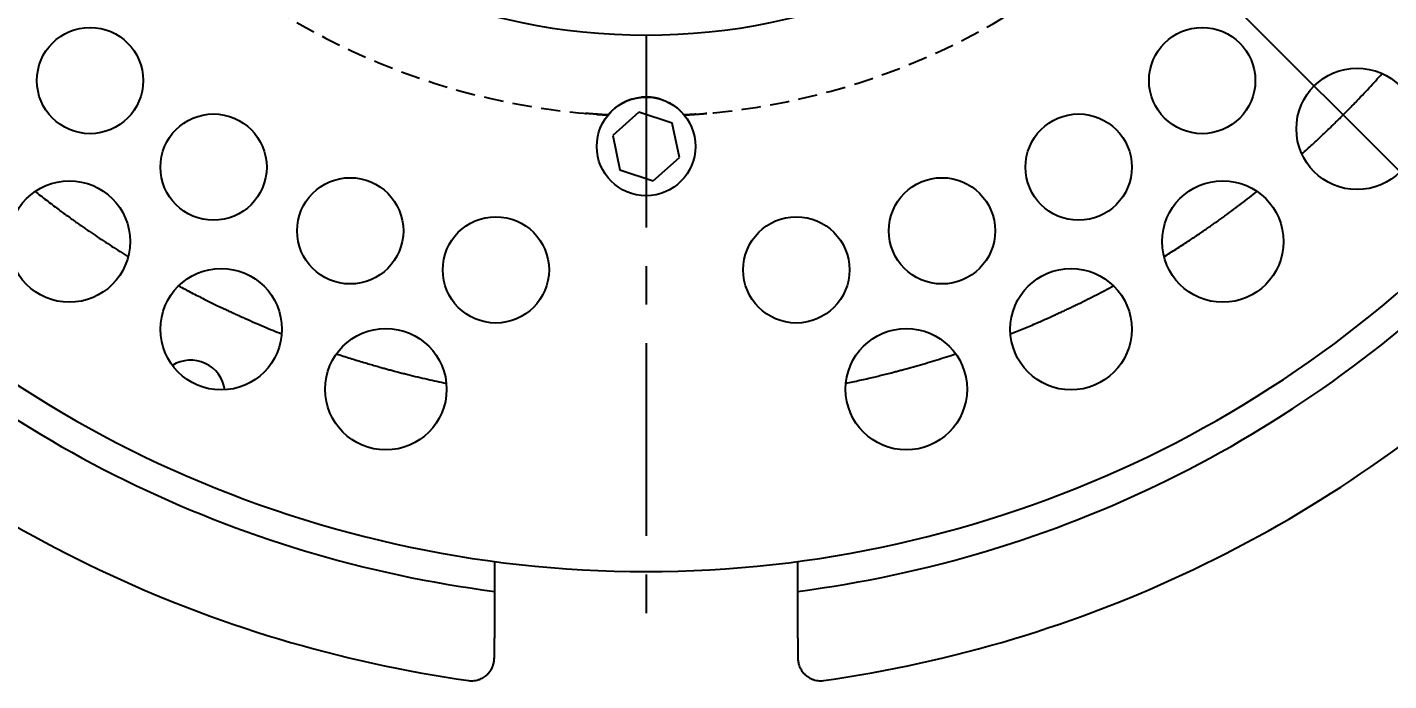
# Model space of a CAD drawing. Header units: millimetres. Extents: x 8 to 872, y 8 to 585.
# Drawn here: x 76.6 to 166.3, y 461.7 to 504.7 of the extents above; entities that cross this region are included whole.
import ezdxf

# ---------------------------------------------------------------- set-up
doc = ezdxf.new("R2010")
doc.units = ezdxf.units.MM
doc.linetypes.add('CENTERX2', pattern=[20.32, 12.7, -2.54, 2.54, -2.54])
doc.linetypes.add('HIDDEN', pattern=[1.905, 1.27, -0.635])
for name, color, linetype in [('CENTERLINE', 4, 'CENTERX2'), ('DIMENSIONS', 2, 'Continuous'), ('HIDDEN', 3, 'HIDDEN')]:
    doc.layers.add(name, color=color, linetype=linetype)
doc.layers.add('OUTLINE', color=7, linetype='Continuous', lineweight=25)
doc.styles.add('SLDTEXTSTYLE0', font='TXT', dxfattribs={"width": 0.75})
doc.dimstyles.new('SLDDIMSTYLE8', dxfattribs={"dimtxt": 3.5, "dimasz": 2, "dimexe": 0, "dimexo": 0.0625, "dimgap": 0.875, "dimtad": 1, "dimdec": 4, "dimzin": 12, "dimdsep": 46, "dimtxsty": 'SLDTEXTSTYLE0', "dimsah": 1, "dimcen": 0.09, "dimazin": 3, "dimtfac": 1, "dimtofl": 0, "dimtmove": 0, "dimatfit": 3, "dimfxl": 0, "dimfrac": 2, "dimtolj": 1, "dimtzin": 12, "dimarcsym": 0})

# ---------------------------------------------------------------- blocks, each defined once
blk = doc.blocks.new('_D_62')
at = {"layer": 'DIMENSIONS'}
for p, q in [((169.48, 544.855), (205.285, 544.855)), ((143.911, 518.303), (179.532, 482.682))]:
    blk.add_line(p, q, dxfattribs=at)
blk.add_arc((117.359, 544.855), 85.926, 315, 0, dxfattribs=at)
for points in [[(203.285, 544.855), (202.761, 542.861), (203.761, 542.849)], [(178.118, 484.096), (179.873, 485.178), (179.158, 485.876)]]:
    blk.add_solid(points, dxfattribs=at)
at = {"layer": 'DIMENSIONS', "char_height": 3.5, "attachment_point": 1, "rotation": 67.5, "style": 'SLDTEXTSTYLE0'}
for s, insert in [('Relief', (191.837, 511.917)), ('45°', (188.642, 504.203))]:
    blk.add_mtext(s, dxfattribs=dict(at, insert=insert))

msp = doc.modelspace()

# ---------------------------------------------------------------- linework, layer by layer
at = {"layer": 'CENTERLINE'}
msp.add_line((117.35918, 544.85491), (117.35918, 464.40584), dxfattribs=at)
at = {"layer": 'HIDDEN'}
for centre, start, end in [((117.35918, 544.8549), 228.1240003, 266.8759965), ((117.35919, 544.85489), 273.1239975, 311.8760016)]:
    msp.add_arc(centre, 45.99999, start, end, dxfattribs=at)
for points, knots in [([(114.85231, 498.92326), (114.93142, 499.013), (115.09019, 499.1931), (115.36456, 499.4283), (115.66239, 499.63506), (115.98392, 499.80669), (116.32363, 499.94237), (116.67434, 500.03899), (117.03134, 500.09458), (117.38947, 500.11098), (117.74513, 500.08858), (118.09353, 500.027), (118.43068, 499.92953), (118.75565, 499.7967), (119.06405, 499.62905), (119.35204, 499.42922), (119.62477, 499.19692), (119.78386, 499.01649), (119.86605, 498.92326)], [0, 0, 0, 0, 0.062644393, 0.125728252, 0.188862365, 0.252389643, 0.316339995, 0.380244682, 0.442662902, 0.505342941, 0.567810848, 0.629085116, 0.690436366, 0.751436801, 0.812761758, 0.874049403, 0.934923091, 1, 1, 1, 1]), ([(119.86605, 498.92326), (119.78791, 499.01198), (119.63084, 499.19029), (119.35931, 499.42392), (119.06361, 499.63034), (118.74322, 499.80255), (118.40357, 499.9394), (118.05437, 500.03668), (117.70073, 500.09294), (117.34805, 500.1109), (116.99933, 500.09129), (116.65934, 500.03441), (116.33185, 499.94415), (116.01528, 499.82064), (115.71377, 499.6643), (115.43102, 499.47751), (115.13427, 499.23826), (114.95588, 499.03897), (114.85231, 498.92326)], [0, 0, 0, 0, 0.06191043, 0.12443996, 0.18721551, 0.25064182, 0.31467444, 0.37879465, 0.44024673, 0.5020119, 0.56356277, 0.62297074, 0.68237273, 0.7413272, 0.80078528, 0.86004402, 0.91874772, 1, 1, 1, 1]), ([(114.54691, 498.94095), (114.70125, 498.93205), (115.02412, 498.91341), (114.48559, 498.94409), (114.2432, 498.96042), (113.97455, 498.97935), (113.76074, 498.99574), (113.5955, 499.00901), (113.46407, 499.02011), (113.40897, 499.02479), (113.3461, 499.03025), (113.41777, 499.02408), (113.47321, 499.01927), (113.6115, 499.00771), (113.77942, 498.99428), (113.99959, 498.97755), (114.25931, 498.95911), (114.44683, 498.94727), (114.54691, 498.94095)], [0, 0, 0, 0, 0.102208775, 0.213802244, 0.313818254, 0.400371353, 0.472436475, 0.529504701, 0.570478424, 0.594681808, 0.60220874, 0.611504894, 0.637676106, 0.680227014, 0.73834196, 0.811779141, 0.89954935, 1, 1, 1, 1]), ([(120.17146, 498.94095), (120.01711, 498.93205), (119.69424, 498.91341), (120.23277, 498.94409), (120.47517, 498.96042), (120.74381, 498.97935), (120.95763, 498.99574), (121.12287, 499.00901), (121.2543, 499.02011), (121.3094, 499.02479), (121.37226, 499.03025), (121.3006, 499.02408), (121.24516, 499.01927), (121.10686, 499.00771), (120.93894, 498.99428), (120.71877, 498.97755), (120.45905, 498.95911), (120.27153, 498.94727), (120.17146, 498.94095)], [0, 0, 0, 0, 0.10220908, 0.21380286, 0.31381887, 0.40037195, 0.47243707, 0.52950532, 0.57047873, 0.59468242, 0.60220905, 0.6115052, 0.6376761, 0.68022672, 0.73834166, 0.81177915, 0.89954935, 1, 1, 1, 1])]:
    msp.add_open_spline(points, degree=3, knots=knots, dxfattribs=at)
at = {"layer": 'OUTLINE'}
for p, q in [((116.88877, 499.11589), (115.16591, 497.57801)), ((119.08205, 498.39278), (116.88877, 499.11589)), ((119.55246, 496.1318), (119.08205, 498.39278)), ((115.16591, 497.57801), (115.63632, 495.31703)), ((117.82959, 494.59392), (119.55246, 496.1318)), ((115.63632, 495.31703), (117.82959, 494.59392)), ((107.35918, 469.51567), (107.35918, 467.549)), ((127.35918, 467.549), (127.35918, 469.51567)), ((107.35918, 467.549), (107.35918, 464.47456)), ((127.35918, 464.47456), (127.35918, 467.549)), ((107.35918, 463.16035), (107.35918, 464.47456)), ((127.35918, 464.47456), (127.35918, 463.16035))]:
    msp.add_line(p, q, dxfattribs=at)
for centre, radius in [((80.72029, 501.19037), 3.5), ((153.99808, 501.19037), 3.5), ((164.20501, 498.00908), 4), ((117.35918, 496.8549), 3.25), ((88.85918, 495.49146), 3.5), ((145.85918, 495.49146), 3.5), ((79.35974, 490.58608), 4), ((97.86403, 491.29243), 3.5), ((136.85433, 491.29243), 3.5), ((155.35862, 490.58608), 4), ((107.46124, 488.72086), 3.5), ((127.25713, 488.72086), 3.5), ((89.36072, 484.81202), 4), ((145.35764, 484.81202), 4), ((100.21242, 480.86232), 4), ((134.50594, 480.86232), 4)]:
    msp.add_circle(centre, radius, dxfattribs=at)
for centre, radius, start, end in [((117.35918, 544.85491), 40.67122, 180.0000026, 359.9999974), ((117.35918, 544.85492), 76.00001, 219.9913145, 320.0086855), ((117.35919, 544.8549), 77.95, 225.1121272, 262.6293602), ((117.35916, 544.85493), 77.95003, 277.37065, 314.8878655), ((117.35913, 544.8548), 83.99989, 227.1648502, 261.9872461), ((87.35329, 480.50705), 2.27073, 7.9044633, 122.0956086), ((117.35923, 544.85481), 83.99989, 278.012756, 312.8351495)]:
    msp.add_arc(centre, radius, start, end, dxfattribs=at)
for points, knots in [([(160.56199, 496.35728), (160.795, 496.56657), (161.2647, 496.98847), (161.82096, 497.50724), (162.24108, 497.90629), (162.52725, 498.18153), (162.78396, 498.43151), (163.01106, 498.655), (163.20656, 498.84899), (163.41654, 499.05912), (163.6378, 499.28269), (163.86794, 499.51759), (164.1738, 499.83295), (164.55138, 500.22802), (164.99763, 500.70476), (165.43193, 501.17773), (165.71555, 501.49438), (165.85681, 501.6521)], [0, 0, 0, 0, 0.12540837, 0.25280722, 0.30455082, 0.35742568, 0.41179131, 0.44802695, 0.48501234, 0.52207059, 0.56697452, 0.61096393, 0.65374792, 0.74288781, 0.82978222, 0.91522263, 1, 1, 1, 1]), ([(77.10043, 493.88692), (77.347, 493.6938), (77.84406, 493.30449), (78.45154, 492.84676), (78.91748, 492.50232), (79.23823, 492.2683), (79.52899, 492.0589), (79.78853, 491.87405), (80.01352, 491.71521), (80.25691, 491.5449), (80.5155, 491.36583), (80.7868, 491.17998), (81.15048, 490.93352), (81.60512, 490.63029), (82.1521, 490.2736), (82.6933, 489.92802), (83.0544, 489.7037), (83.23424, 489.59198)], [0, 0, 0, 0, 0.125408392, 0.252807675, 0.304551258, 0.357425823, 0.411791225, 0.448027205, 0.485012479, 0.522070617, 0.566974368, 0.610964385, 0.653747954, 0.742888109, 0.829782166, 0.915222525, 1, 1, 1, 1]), ([(151.48412, 489.59198), (151.74993, 489.75763), (152.28576, 490.09155), (152.92365, 490.50585), (153.40669, 490.82589), (153.73629, 491.04726), (154.03252, 491.24885), (154.29498, 491.42952), (154.52119, 491.58661), (154.76447, 491.75708), (155.0212, 491.93883), (155.28862, 492.13021), (155.64461, 492.38765), (156.08504, 492.71117), (156.6073, 493.10317), (157.11714, 493.49353), (157.45143, 493.75613), (157.61793, 493.88692)], [0, 0, 0, 0, 0.1254083, 0.2528077, 0.30455136, 0.35742596, 0.41179145, 0.44802723, 0.48501258, 0.52207064, 0.56697462, 0.6109642, 0.65374835, 0.7428881, 0.82978218, 0.91522266, 1, 1, 1, 1]), ([(86.56255, 487.67038), (86.83891, 487.52301), (87.39602, 487.22593), (88.07375, 486.88065), (88.59243, 486.62234), (88.94895, 486.44758), (89.27165, 486.29184), (89.55934, 486.15487), (89.80849, 486.03752), (90.07776, 485.91206), (90.36352, 485.78061), (90.66297, 485.64469), (91.06392, 485.46513), (91.56431, 485.24545), (92.16492, 484.98917), (92.75791, 484.74282), (93.15247, 484.58461), (93.34899, 484.50581)], [0, 0, 0, 0, 0.12540828, 0.25280731, 0.30455127, 0.35742594, 0.41179131, 0.44802717, 0.4850125, 0.52207057, 0.56697453, 0.61096418, 0.65374806, 0.74288805, 0.8297823, 0.91522247, 1, 1, 1, 1]), ([(141.36938, 484.50581), (141.65991, 484.62279), (142.24559, 484.85859), (142.94573, 485.15583), (143.477, 485.38713), (143.84004, 485.54789), (144.16677, 485.69499), (144.45662, 485.82734), (144.70667, 485.94276), (144.97586, 486.06839), (145.26025, 486.20281), (145.55684, 486.34483), (145.95212, 486.53656), (146.44205, 486.77867), (147.02444, 487.07403), (147.59432, 487.36993), (147.96913, 487.57049), (148.15581, 487.67038)], [0, 0, 0, 0, 0.12540815, 0.25280768, 0.30455096, 0.3574259, 0.41179137, 0.44802712, 0.48501248, 0.52207094, 0.56697451, 0.61096419, 0.65374825, 0.74288784, 0.82978241, 0.91522284, 1, 1, 1, 1]), ([(96.96041, 483.19136), (97.25816, 483.09422), (97.85839, 482.89839), (98.58579, 482.67604), (99.14144, 482.51173), (99.52289, 482.40153), (99.86773, 482.3042), (100.17483, 482.21927), (100.44058, 482.14695), (100.72754, 482.07017), (101.03179, 481.99033), (101.35029, 481.90848), (101.77633, 481.80127), (102.30726, 481.67181), (102.94326, 481.52374), (103.57001, 481.38409), (103.98605, 481.2968), (104.19326, 481.25332)], [0, 0, 0, 0, 0.125408288, 0.252807407, 0.304550932, 0.357425863, 0.411790997, 0.448027098, 0.485012211, 0.52207064, 0.566974247, 0.610964035, 0.653747706, 0.742887808, 0.829782015, 0.915222636, 1, 1, 1, 1]), ([(130.5251, 481.25332), (130.83153, 481.31807), (131.44926, 481.44859), (132.19038, 481.61974), (132.75374, 481.75526), (133.13918, 481.85055), (133.48649, 481.93867), (133.79492, 482.01868), (134.06122, 482.08893), (134.34813, 482.16591), (134.65153, 482.24889), (134.96829, 482.33726), (135.39086, 482.45743), (135.91538, 482.61079), (136.54021, 482.80053), (137.15282, 482.99298), (137.55677, 483.12541), (137.75795, 483.19136)], [0, 0, 0, 0, 0.125408419, 0.25280764, 0.304551299, 0.357426042, 0.411791254, 0.44802722, 0.485012582, 0.522070739, 0.566974403, 0.610964194, 0.653747987, 0.742888141, 0.829782071, 0.915222886, 1, 1, 1, 1]), ([(105.65009, 461.675), (105.65219, 461.6747), (105.71665, 461.66566), (105.84521, 461.65645), (106.03753, 461.66677), (106.2311, 461.70263), (106.46324, 461.7785), (106.67418, 461.89216), (106.85717, 462.03559), (107.00702, 462.18565), (107.15662, 462.38944), (107.27291, 462.6364), (107.34569, 462.89903), (107.35455, 463.07073), (107.35918, 463.16035)], [0, 0, 0, 0, 0.00248273, 0.07618815, 0.15037827, 0.22736017, 0.30591906, 0.43551256, 0.50517547, 0.57752838, 0.68314235, 0.7993141, 0.89524041, 1, 1, 1, 1]), ([(127.35918, 463.16035), (127.36356, 463.07338), (127.37219, 462.9017), (127.44367, 462.64121), (127.56042, 462.39168), (127.70866, 462.18869), (127.85786, 462.03879), (127.99625, 461.92932), (128.14288, 461.83873), (128.30561, 461.76223), (128.48279, 461.70399), (128.67463, 461.66752), (128.86851, 461.65623), (129.0002, 461.66545), (129.06617, 461.6747), (129.06827, 461.675)], [0, 0, 0, 0, 0.10165333, 0.20064644, 0.31386116, 0.42238894, 0.49289722, 0.56084195, 0.6284132, 0.69414331, 0.77084367, 0.84602815, 0.92203284, 0.99751742, 1, 1, 1, 1])]:
    msp.add_open_spline(points, degree=3, knots=knots, dxfattribs=at)

# ---------------------------------------------------------------- dimensions: what is measured, and where the dimension line sits
at = {"layer": 'DIMENSIONS'}
dim = msp.add_angular_dim_2l(base=(196.74404, 511.97262), line1=((143.20394, 519.01015), (117.35918, 544.85491)), line2=((154.70918, 544.85491), (168.4798, 544.85491)), text='<> Relief', dimstyle='SLDDIMSTYLE8', dxfattribs=at)
dim.commit()
dim.dimension.update_dxf_attribs({"geometry": '_D_62', "text_midpoint": (196.74404, 511.97262), "dimtype": 162})

doc.saveas('drawing.dxf')
